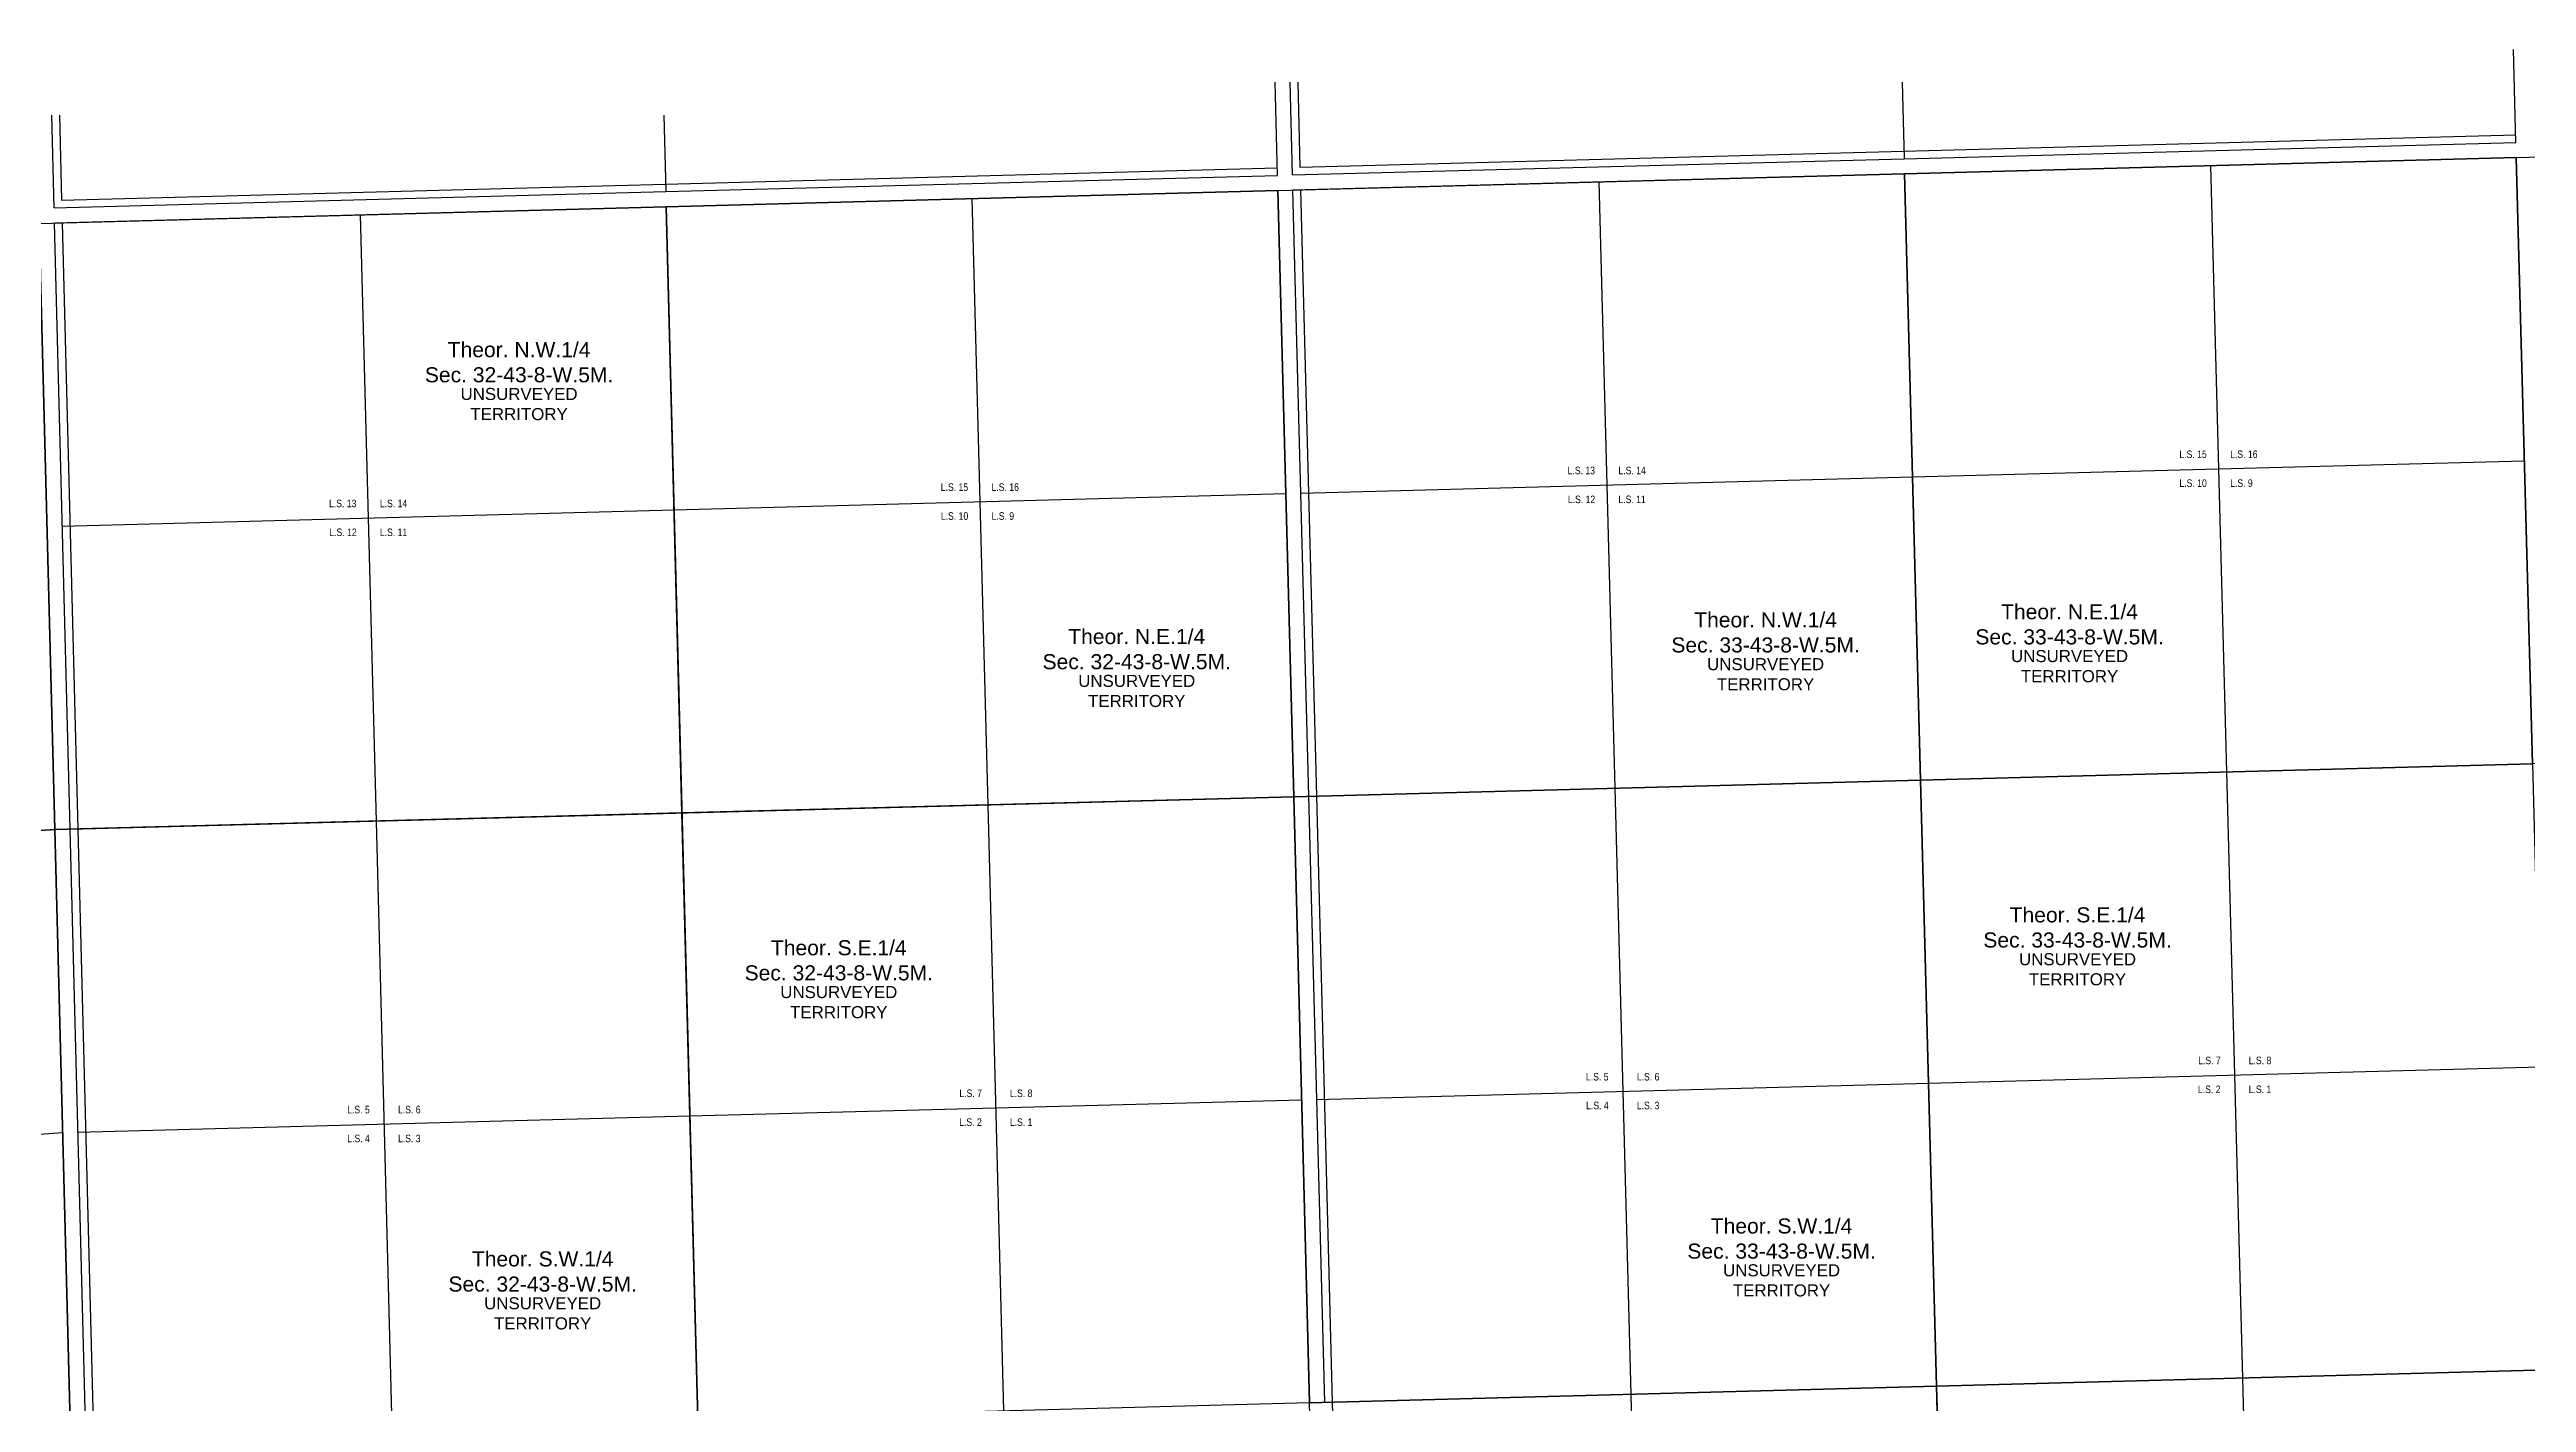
# Model space of a CAD drawing. Header units: millimetres. Extents: x 623951 to 634241, y 5836956 to 5847139.
# Drawn here: x 625674 to 628959, y 5845261 to 5847056 of the extents above; entities that cross this region are included whole.
import ezdxf

# ---------------------------------------------------------------- set-up
doc = ezdxf.new("R2010")
doc.units = ezdxf.units.MM
for name, color, linetype in [('C-SYMBOL', 7, 'Continuous'), ('C-UNS-T', 7, 'Continuous'), ('L-QSEC', 7, 'Continuous'), ('L-QUATER', 30, 'Continuous'), ('L-SECTION-LSD', 7, 'Continuous'), ('L-USEC', 7, 'Continuous'), ('L-USEC-0', 1, 'Continuous'), ('L-USEC2012', 3, 'Continuous'), ('L-USEC3018', 5, 'Continuous')]:
    doc.layers.add(name, color=color, linetype=linetype)
doc.styles.add('100L', font='ARIALN.TTF', dxfattribs={"height": 11})
doc.styles.get("Standard").update_dxf_attribs({"font": 'arial.ttf'})

msp = doc.modelspace()

# ---------------------------------------------------------------- linework, layer by layer
at = {"layer": 'L-QSEC'}
for p, q in [((628131.5, 5847012.8), (628134.1, 5846911.4)), ((626488.9, 5846969.2), (626491.4, 5846867.7)), ((628134.6, 5846891.3), (628177.1, 5845283)), ((626491.9, 5846847.6), (626533.7, 5845239.4)), ((627344.4, 5846065.6), (628967.3, 5846108.7)), ((625701.3, 5846022), (627324.3, 5846065.1)), ((624061.6, 5845909.6), (625681.2, 5846021.4)), ((628177.1, 5845283), (628219.5, 5843674.8))]:
    msp.add_line(p, q, dxfattribs=at)
at = {"layer": 'L-QUATER'}
for points in [[(628946, 5846912.8), (629772.3, 5846934.8), (629794.2, 5846130.7), (628967.3, 5846108.7)], [(627303.2, 5846869.2), (628134.6, 5846891.3), (628155.8, 5846087.2), (627324.3, 5846065.1)], [(628134.6, 5846891.3), (628946, 5846912.8), (628967.3, 5846108.7), (628155.8, 5846087.2)], [(626491.9, 5846847.6), (627303.2, 5846869.2), (627324.3, 5846065.1), (626512.8, 5846043.5)], [(624850.8, 5846769.4), (625660.4, 5846825.6), (625681.2, 5846021.4), (624871.4, 5845965.3)], [(625660.4, 5846825.6), (626491.9, 5846847.6), (626512.8, 5846043.5), (625681.2, 5846021.4)], [(628155.8, 5846087.2), (628967.3, 5846108.7), (628988.7, 5845304.6), (628177.1, 5845283)], [(627324.3, 5846065.1), (628155.8, 5846087.2), (628177.1, 5845283), (627345.3, 5845261)], [(625681.2, 5846021.4), (626512.8, 5846043.5), (626533.7, 5845239.4), (625702, 5845217.3)], [(626512.8, 5846043.5), (627324.3, 5846065.1), (627345.3, 5845261), (626533.7, 5845239.4)], [(624871.4, 5845965.3), (625681.2, 5846021.4), (625702, 5845217.3), (624892.1, 5845161.2)], [(627345.3, 5845261), (628177.1, 5845283), (628198.3, 5844478.9), (627366.4, 5844456.8)], [(628177.1, 5845283), (628988.7, 5845304.6), (629010, 5844500.5), (628198.3, 5844478.9)]]:
    msp.add_lwpolyline(points, close=True, dxfattribs=at)
at = {"layer": 'L-SECTION-LSD'}
for p, q in [((628540.3, 5846902.1), (628561.6, 5846097.9)), ((626897.5, 5846858.4), (626918.5, 5846054.3)), ((627729, 5846880.5), (627750.1, 5846076.4)), ((626086.2, 5846836.9), (626107.1, 5846032.7)), ((628145.2, 5846489.2), (628956.6, 5846510.8)), ((626502.3, 5846445.6), (627313.7, 5846467.1)), ((627333.8, 5846467.7), (628145.2, 5846489.2)), ((625690.9, 5846424), (626502.3, 5846445.6)), ((627750.1, 5846076.4), (627771.3, 5845272.3)), ((628561.6, 5846097.9), (628582.9, 5845293.8)), ((626918.5, 5846054.3), (626939.5, 5845250.2)), ((626107.1, 5846032.7), (626127.9, 5845228.6)), ((628166.5, 5845685.1), (628978, 5845706.7)), ((627354.9, 5845663.5), (628166.5, 5845685.1)), ((625711.7, 5845619.9), (626523.3, 5845641.5)), ((626523.3, 5845641.5), (627334.8, 5845663)), ((624881.7, 5845563.3), (625691.6, 5845619.4)), ((628582.9, 5845293.8), (628604.2, 5844489.7)), ((627771.3, 5845272.3), (627792.4, 5844468.2))]:
    msp.add_line(p, q, dxfattribs=at)
at = {"layer": 'L-USEC'}
for points in [[(628177.1, 5845283), (627365.5, 5845261.5)], [(628988.7, 5845304.6), (628177.1, 5845283)]]:
    msp.add_lwpolyline(points, dxfattribs=at)
at = {"layer": 'L-USEC-0'}
for points in [[(628945.4, 5846932.9), (628942.1, 5847056.2)], [(627302.7, 5846889.3), (627299.6, 5847012.8)], [(628134.6, 5846891.3), (627323.3, 5846869.7)], [(628946, 5846912.8), (628134.6, 5846891.3)], [(628967.3, 5846108.7), (628946, 5846912.8)], [(627303.2, 5846869.2), (626491.9, 5846847.6)], [(627324.3, 5846065.1), (627303.2, 5846869.2)], [(625681.2, 5846021.4), (625660.4, 5846825.6)], [(626491.9, 5846847.6), (625680.5, 5846826.1)], [(627345.3, 5845261), (627324.3, 5846065.1)], [(625702, 5845217.3), (625681.2, 5846021.4)]]:
    msp.add_lwpolyline(points, dxfattribs=at)
at = {"layer": 'L-USEC2012'}
for points in [[(627322.8, 5846889.8), (627319.7, 5847012.8)], [(625680.1, 5846846.2), (625677.2, 5846969.2)], [(628134.1, 5846911.4), (628945.4, 5846932.9)], [(626491.3, 5846867.7), (627302.7, 5846889.3)], [(627322.8, 5846889.8), (628134.1, 5846911.4)], [(625680.1, 5846846.2), (626491.3, 5846867.7)], [(627344.4, 5846065.6), (627323.3, 5846869.7)], [(625701.3, 5846022), (625680.5, 5846826.1)], [(627365.5, 5845261.5), (627344.4, 5846065.6)], [(625722.1, 5845217.8), (625701.3, 5846022)]]:
    msp.add_lwpolyline(points, dxfattribs=at)
at = {"layer": 'L-USEC3018'}
for points in [[(627329.8, 5847012.8), (627332.6, 5846900.1)], [(625687.2, 5846969.2), (625689.9, 5846856.5)], [(627332.6, 5846900.1), (628133.8, 5846921.4)], [(628133.8, 5846921.4), (628945.2, 5846943)], [(626491.1, 5846877.8), (627302.4, 5846899.3)], [(625689.9, 5846856.5), (626491.1, 5846877.8)], [(627333.3, 5846870), (627354.4, 5846065.9)], [(625690.6, 5846826.4), (625711.4, 5846022.2)], [(627354.4, 5846065.9), (627375.5, 5845261.8)], [(625711.4, 5846022.2), (625732.2, 5845218.1)], [(627375.5, 5845261.8), (627396.6, 5844457.6)]]:
    msp.add_lwpolyline(points, dxfattribs=at)

# ---------------------------------------------------------------- texts
at = {"layer": 'C-SYMBOL', "color": 3, "char_height": 20, "attachment_point": 5}
for s, insert in [('Theor. N.W.1/4\\PSec. 32-43-8-W.5M.', (626296.8, 5846641.3)), ('Theor. N.W.1/4\\PSec. 33-43-8-W.5M.', (627950.2, 5846282.9)), ('Theor. N.E.1/4\\PSec. 33-43-8-W.5M.', (628353.4, 5846293.6)), ('Theor. N.E.1/4\\PSec. 32-43-8-W.5M.', (627116.1, 5846260.7)), ('Theor. S.E.1/4\\PSec. 33-43-8-W.5M.', (628364, 5845891.5)), ('Theor. S.E.1/4\\PSec. 32-43-8-W.5M.', (626720.9, 5845847.9)), ('Theor. S.W.1/4\\PSec. 33-43-8-W.5M.', (627971.4, 5845478.8)), ('Theor. S.W.1/4\\PSec. 32-43-8-W.5M.', (626328.1, 5845435.1))]:
    msp.add_mtext(s, dxfattribs=dict(at, insert=insert))
at = {"layer": 'C-UNS-T', "color": 3, "char_height": 16, "attachment_point": 2}
for insert in [(626296.8, 5846607.3), (627950.2, 5846248.9), (628353.4, 5846259.6), (627116.1, 5846226.7), (628364, 5845857.5), (626720.9, 5845813.9), (627971.4, 5845444.8), (626328.1, 5845401.1)]:
    msp.add_mtext('UNSURVEYED\\PTERRITORY', dxfattribs=dict(at, insert=insert))

# ---------------------------------------------------------------- next in the draw order: texts
at = {"layer": 'L-SECTION-LSD', "char_height": 10, "attachment_point": 1, "style": '100L', "bg_fill": 3, "box_fill_scale": 1.5, "bg_fill_color": 256, "bg_fill_transparency": 0}
for s, width, insert in [('\\pxqr;L.S. 15', 36.859, (628498.5, 5846524.3)), ('\\pxql;L.S. 16', 36.941, (628566.4, 5846524.3)), ('\\pxqr;L.S. 13', 36.834, (627687.1, 5846502.8)), ('L.S. 14', 36.998, (627755, 5846502.8)), ('\\pxqr;L.S. 13', 36.834, (626044.2, 5846459.1)), ('L.S. 14', 36.998, (626112.1, 5846459.1)), ('\\pxqr;L.S. 15', 36.859, (626855.6, 5846480.7)), ('\\pxql;L.S. 16', 36.941, (626923.5, 5846480.7)), ('\\pxqr;L.S. 12', 37.112, (627687.1, 5846464.5)), ('\\pxql;L.S. 11', 36.449, (627755, 5846464.5)), ('\\pxqr;L.S. 10', 36.954, (628498.5, 5846486)), ('\\pxql;L.S. 9', 30.527, (628566.4, 5846486)), ('\\pxqr;L.S. 10', 36.954, (626855.6, 5846442.4)), ('\\pxql;L.S. 9', 30.527, (626923.5, 5846442.4)), ('\\pxqr;L.S. 12', 37.112, (626044.2, 5846420.8)), ('\\pxql;L.S. 11', 36.449, (626112.1, 5846420.8)), ('\\pxqr;L.S. 7', 30.88, (628523, 5845720.2)), ('L.S. 8', 30.401, (628591, 5845720.2)), ('\\pxqr;L.S. 7', 30.88, (626879.9, 5845676.6)), ('L.S. 8', 30.401, (626947.8, 5845676.6)), ('\\pxqr;L.S. 5', 30.401, (627711.5, 5845698.6)), ('\\pxql;L.S. 6', 30.483, (627779.4, 5845698.6)), ('\\pxqr;L.S. 2', 30.653, (628523, 5845681.9)), ('L.S. 1', 29.991, (628591, 5845681.9)), ('\\pxqr;L.S. 5', 30.401, (626068.3, 5845655)), ('\\pxql;L.S. 6', 30.483, (626136.2, 5845655)), ('\\pxqr;L.S. 2', 30.653, (626879.9, 5845638.3)), ('L.S. 1', 29.991, (626947.8, 5845638.3)), ('\\pxqr;L.S. 4', 30.54, (627711.5, 5845660.4)), ('\\pxql;L.S. 3', 30.376, (627779.4, 5845660.4)), ('\\pxqr;L.S. 4', 30.54, (626068.3, 5845616.7)), ('\\pxql;L.S. 3', 30.376, (626136.2, 5845616.7))]:
    msp.add_mtext_dynamic_manual_height_columns(s, width=width, gutter_width=55, heights=[0], dxfattribs=dict(at, insert=insert))

doc.saveas('drawing.dxf')
